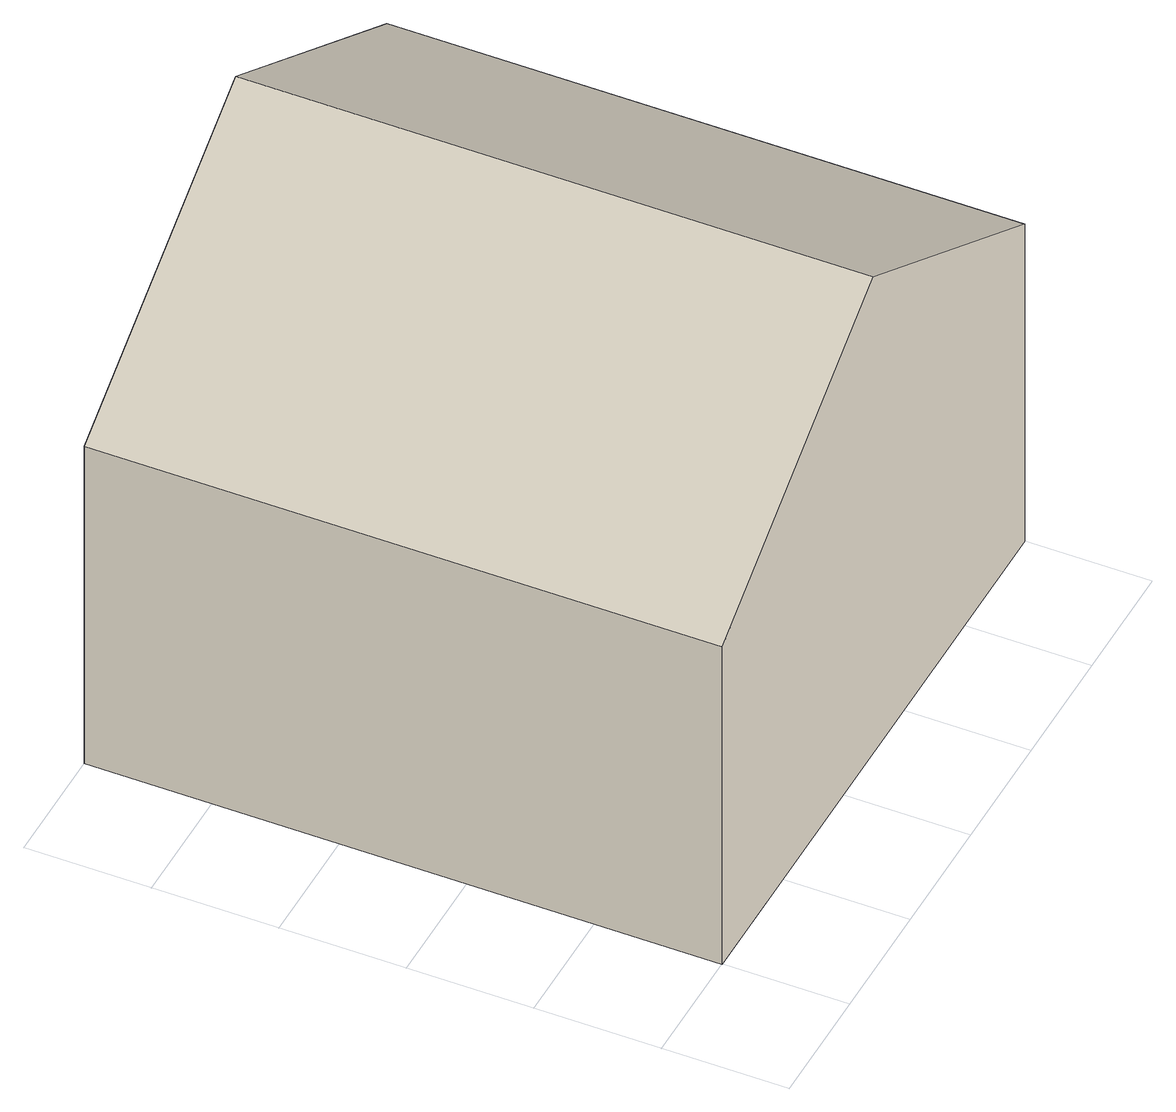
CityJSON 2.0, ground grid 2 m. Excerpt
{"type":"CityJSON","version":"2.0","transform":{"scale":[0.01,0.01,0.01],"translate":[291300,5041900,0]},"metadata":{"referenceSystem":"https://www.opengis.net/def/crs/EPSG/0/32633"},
"CityObjects":{
"building1":{"type":"Building","attributes":{"description":"The report house at LoD3: walls, roof and floor, with three real windows.","name":"Report house - LoD3","+Energy-referencePoint":[291305,5041905,4.5],"class":"habitation","function":"residential building","yearOfConstruction":1955,"roofType":"gabled roof","measuredHeight":9,"storeysAboveGround":2,"storeysBelowGround":0,"storeyHeightsAboveGround":[3],"+Energy-bdgArea":[{"description":"This is a type of floor area","source":"Area value source text","value":{"value":200,"uom":"m^2"},"type":{"value":"grossFloorArea","codeSpace":"area_codeSpace"}},{"description":"This is a type of floor area","source":"Area value source text","value":{"value":100,"uom":"m^2"},"type":{"value":"footprintArea","codeSpace":"area_codeSpace"}}],"+Energy-bdgAtticThermalStatus":"isOnlyCooled","+Energy-bdgBasementThermalStatus":"isOnlyHeated","+Energy-bdgConstructionWeight":{"value":"heavy","codeSpace":"constrWeight_codeSpace"},"+Energy-bdgHeight":[{"description":"This is a type of height","source":"Height value source text","value":{"value":9,"uom":"m"},"type":{"value":"highestRoofEdge","codeSpace":"height_codeSpace"}},{"description":"This is a type of height","source":"Height value source text","value":{"value":0,"uom":"m"},"type":{"value":"bottomOfConstruction","codeSpace":"height_codeSpace"}}],"+Energy-bdgIsProtected":false,"+Energy-bdgType":{"value":"terracedHouse","codeSpace":"bdgType_codeSpace"},"+Energy-bdgVolume":[{"description":"This is a type of volume","source":"Volume value source text","value":{"value":750,"uom":"m^3"},"type":{"value":"grossVolume","codeSpace":"volume_codeSpace"}},{"description":"This is a type of volume","source":"Volume value source text","value":{"value":486,"uom":"m^3"},"type":{"value":"netVolume","codeSpace":"volume_codeSpace"}}]},"address":[{"country":"Bespin Territories","countryCode":"ALD","city":"Alderaan","thoroughfareName":"Bespin Square","thoroughfareNumber":"1","postalCode":"1977SW","id":"id_address_1"}],"geometry":[{"type":"Solid","lod":"2","boundaries":[[[[0,1,2,3,4]],[[5,6,7,8,9]],[[5,9,1,0]],[[9,8,2,1]],[[8,7,3,2]],[[5,0,4,6]],[[3,7,6,4]]]]}]},
"object1":{"type":"GenericCityObject","attributes":{"description":"This is Thermal Opening 2","name":"Thermal Opening 2","referencePoint":[291305,5041905,4.5],"layeredConstruction":"id_layered_construction_glazing_5","bdgOpnArea":{"value":16.22,"uom":"m^2"},"bdgOpnAzimuth":{"value":0,"uom":"decimal degree"},"bdgOpnGroundViewFactor":{"value":0.5,"uom":"unit interval"},"bdgOpnInclination":{"value":90,"uom":"decimal degree"},"bdgOpnSkyViewFactor":{"value":0.6,"uom":"unit interval"}},"geometry":[{"type":"MultiSurface","lod":"3","boundaries":[[[10,11,12,13,14]]]}]}
},
"vertices":[
[0,1000,0],[0,1000,600],[500,1000,900],[1000,1000,600],[1000,1000,0],[0,0,0],[1000,0,0],[1000,0,600],[500,0,900],[0,0,600],
[300,1000,180],[300,1000,525],[500,1000,645],[700,1000,525],[700,1000,180]
]}
